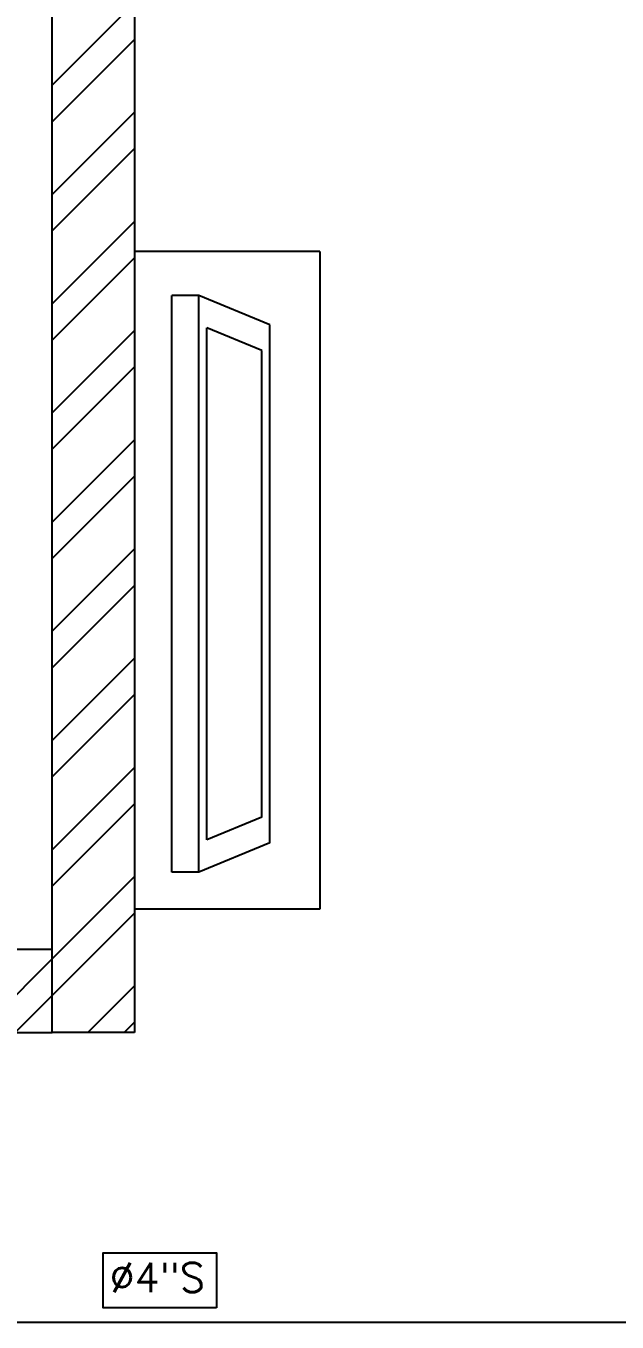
# Model space of a CAD drawing. Header units: millimetres. Extents: x 1591 to 1638, y 1324 to 1492.
# Drawn here: x 1628.947 to 1630.383, y 1415.184 to 1418.331 of the extents above; entities that cross this region are included whole.
import ezdxf

# ---------------------------------------------------------------- set-up
doc = ezdxf.new("R2010")
doc.units = ezdxf.units.MM
doc.linetypes.add('HIDDEN', pattern=[0.375, 0.25, -0.125])
doc.layers.add('Ha-Muros 0.20', color=7, linetype='Continuous', true_color=0x8c8c8c)
for name, color, linetype in [('Mu-0.20', 5, 'Continuous'), ('Plump', 7, 'Continuous'), ('TEXTS', 1, 'Continuous')]:
    doc.layers.add(name, color=color, linetype=linetype)
doc.styles.add('TEXTS', font='romans9.shx')

# ---------------------------------------------------------------- blocks, each defined once
blk = doc.blocks.new('A$Cec5ab6e8')
at = {"color": 9, "true_color": 0xc7c8ca}
for p, q in [((26.2627, 17.4876, 0), (25.8127, 17.4876, 0)), ((26.2627, 17.4876, 0), (26.2627, 15.8911, 0)), ((26.2627, 15.8911, 0), (25.8127, 15.8911, 0))]:
    blk.add_line(p, q, dxfattribs=at)
at = {"color": 9, "ltscale": 0.25, "true_color": 0xc7c8ca}
for p, q in [((25.969, 17.381, 0), (25.9038, 17.381, 0)), ((25.969, 17.381, 0), (25.9038, 17.381, 0)), ((25.9038, 15.981, 0), (25.9038, 17.381, 0)), ((26.1419, 17.3101, 0), (25.969, 17.381, 0)), ((25.9691, 15.981, 0), (25.969, 17.381, 0)), ((26.1419, 16.052, 0), (26.1419, 17.3101, 0)), ((26.1419, 16.052, 0), (26.1419, 17.3101, 0)), ((25.9886, 16.0595, 0), (25.9886, 17.3025, 0)), ((26.1223, 17.2476, 0), (25.9886, 17.3025, 0)), ((26.1223, 16.1144, 0), (26.1223, 17.2476, 0)), ((26.1223, 16.1144, 0), (26.1223, 17.2476, 0)), ((26.1223, 16.1143, 0), (25.9886, 16.0594, 0)), ((26.1223, 16.1143, 0), (25.9886, 16.0594, 0)), ((26.1419, 16.0519, 0), (25.969, 15.981, 0)), ((25.969, 15.981, 0), (25.9038, 15.981, 0))]:
    blk.add_line(p, q, dxfattribs=at)
at = {"layer": 'Ha-Muros 0.20', "color": 9, "linetype": 'Continuous', "true_color": 0xc7c8ca}
for p, q in [((25.6127, 17.8914, 0), (25.8127, 18.0914, 0)), ((25.6127, 17.803, 0), (25.8127, 18.003, 0)), ((25.6127, 17.6263, 0), (25.8127, 17.8262, 0)), ((25.6127, 17.5379, 0), (25.8127, 17.7378, 0)), ((25.6127, 17.3611, 0), (25.8127, 17.5611, 0)), ((25.6127, 17.2727, 0), (25.8127, 17.4727, 0)), ((25.6127, 17.096, 0), (25.8127, 17.2959, 0)), ((25.6127, 17.0076, 0), (25.8127, 17.2075, 0)), ((25.6128, 16.8308, 0), (25.8127, 17.0308, 0)), ((25.6128, 16.7424, 0), (25.8127, 16.9424, 0)), ((25.6128, 16.5657, 0), (25.8127, 16.7656, 0)), ((25.6128, 16.4773, 0), (25.8127, 16.6772, 0)), ((25.6128, 16.3005, 0), (25.8127, 16.5004, 0)), ((25.6128, 16.2121, 0), (25.8127, 16.4121, 0)), ((25.6128, 16.0353, 0), (25.8127, 16.2353, 0)), ((25.6128, 15.947, 0), (25.8127, 16.1469, 0)), ((25.6128, 15.7702, 0), (25.8127, 15.9701, 0)), ((25.6128, 15.6818, 0), (25.8127, 15.8817, 0)), ((25.4341, 15.5915, 0), (25.6128, 15.7702, 0)), ((25.6993, 15.5915, 0), (25.8127, 15.705, 0)), ((25.5225, 15.5915, 0), (25.6128, 15.6818, 0)), ((25.7876, 15.5914, 0), (25.8127, 15.6166, 0))]:
    blk.add_line(p, q, dxfattribs=at)
at = {"layer": 'Mu-0.20', "color": 9, "true_color": 0xc7c8ca}
for p, q in [((25.6128, 15.5915), (25.6126, 19.9799)), ((25.8126, 19.9799), (25.8127, 15.5914)), ((25.6128, 15.7931), (22.517, 15.7931)), ((25.6128, 15.5915), (25.6128, 15.7931)), ((22.317, 15.5914), (25.6128, 15.5915)), ((25.8127, 15.5914), (25.6128, 15.5915))]:
    blk.add_line(p, q, dxfattribs=at)

msp = doc.modelspace()

# ---------------------------------------------------------------- linework, layer by layer
at = {"layer": 'Plump', "color": 1}
msp.add_line((1621.3562, 1415.18359), (1631.81911, 1415.18359), dxfattribs=at)
at = {"layer": 'Plump', "color": 0}
msp.add_lwpolyline([(1629.41017, 1415.21816), (1629.13457, 1415.21816), (1629.13457, 1415.35186), (1629.41017, 1415.35186)], close=True, dxfattribs=at)

# ---------------------------------------------------------------- block references
msp.add_blockref('A$Cec5ab6e8', (1603.39784, 1400.29501))

# ---------------------------------------------------------------- texts
at = {"layer": 'TEXTS', "color": 0, "linetype": 'HIDDEN', "style": 'TEXTS'}
msp.add_text('Ø4"S', height=0.071003, dxfattribs=at).set_placement((1629.15021, 1415.25649, 0.30334))

doc.saveas('drawing.dxf')
